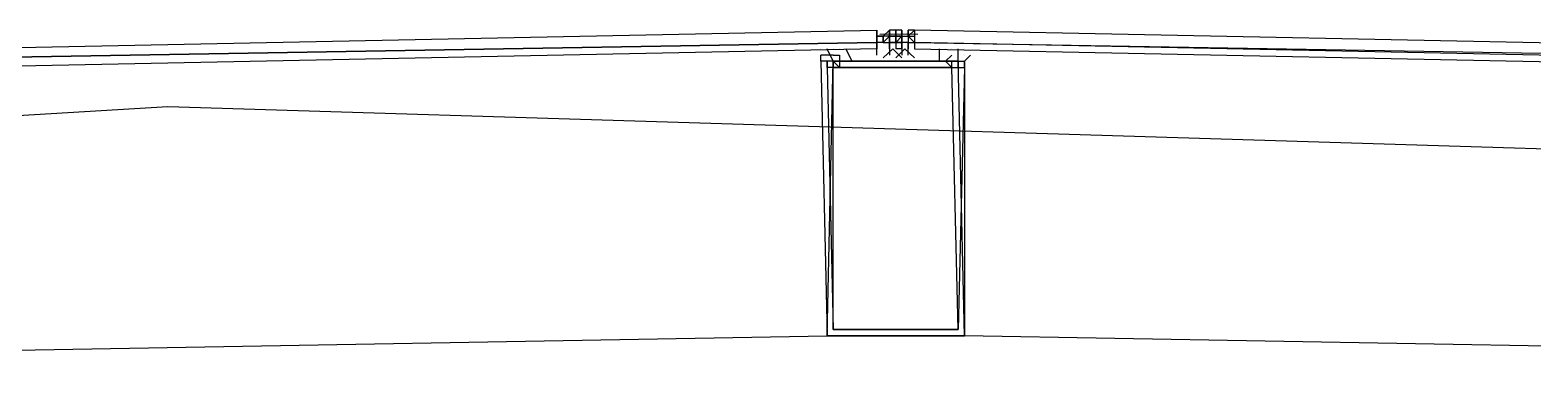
# Model space of a CAD drawing. Header units: feet. Extents: x -84 to 198, y -22 to 181.
# Drawn here: x 85.817 to 89.028, y 153.411 to 154.138 of the extents above; entities that cross this region are included whole.
import ezdxf

# ---------------------------------------------------------------- set-up
doc = ezdxf.new("R2010")
doc.units = ezdxf.units.FT
doc.layers.add('A-AREA-UNIDAD', color=30, linetype='CONTINUOUS')
doc.layers.add('A-LINEA', color=7, linetype='CONTINUOUS')

msp = doc.modelspace()

# ---------------------------------------------------------------- linework, layer by layer
at = {"layer": 'A-AREA-UNIDAD'}
msp.add_lwpolyline([(88.608, 142.2933), (88.608, 143.3422), (90.96, 153.4933), (95.36, 153.3333), (95.392, 153.6889), (86.112, 153.9733), (76.032, 153.3689)], dxfattribs=at)
at = {"layer": 'A-LINEA'}
for p, q in [((87.6267, 154.1378), (87.6267, 154.1378)), ((87.6267, 154.1378), (87.6267, 154.1378)), ((87.6267, 154.1378), (87.6267, 154.1378)), ((87.6267, 154.1378), (87.6267, 154.1378)), ((87.6267, 154.1244), (87.6267, 154.1378)), ((87.6267, 154.1244), (87.6267, 154.1378)), ((87.6267, 154.1378), (87.6267, 154.1244)), ((87.6267, 154.1378), (87.6267, 154.1378)), ((87.6267, 154.1378), (87.6267, 154.1378)), ((87.6267, 154.1378), (87.6267, 154.1378)), ((87.6267, 154.1378), (87.6267, 154.1378)), ((87.6267, 154.1244), (87.6267, 154.1244)), ((87.6267, 154.1244), (87.6267, 154.1244)), ((87.64, 154.1244), (87.6267, 154.1244)), ((87.6267, 154.1244), (87.6267, 154.1244)), ((87.64, 154.1244), (87.6267, 154.1244)), ((87.6267, 154.1244), (87.6267, 154.1244)), ((87.6267, 154.1244), (87.6267, 154.1244)), ((87.6267, 154.1244), (87.6267, 154.1244)), ((87.6267, 154.1244), (87.6267, 154.1244)), ((87.6267, 154.1244), (87.6267, 154.1244)), ((87.6267, 154.1244), (87.6267, 154.1244)), ((87.6267, 154.1244), (87.6267, 154.1244)), ((87.64, 154.1244), (87.6267, 154.1244)), ((87.6267, 154.1244), (87.6267, 154.1244)), ((87.6267, 154.1244), (87.6267, 154.1244)), ((87.6267, 154.1244), (87.6267, 154.1244)), ((87.6267, 154.1244), (87.64, 154.1244)), ((87.6325, 154.1289), (87.6905, 154.13)), ((87.64, 154.1378), (87.64, 154.1378)), ((87.64, 154.1378), (87.64, 154.1378)), ((87.64, 154.1378), (87.64, 154.1378)), ((87.64, 154.1378), (87.64, 154.1378)), ((87.64, 154.1244), (87.64, 154.1244)), ((87.64, 154.1111), (87.64, 154.1244)), ((87.64, 154.1244), (87.64, 154.1244)), ((87.64, 154.1244), (87.64, 154.1244)), ((87.64, 154.1244), (87.64, 154.1244)), ((87.64, 154.1244), (87.64, 154.1244)), ((87.64, 154.1244), (87.64, 154.1244)), ((87.64, 154.1244), (87.64, 154.1244)), ((87.64, 154.1244), (87.64, 154.1244)), ((87.64, 154.1244), (87.64, 154.1244)), ((87.6533, 154.1244), (87.64, 154.1244)), ((87.64, 154.1111), (87.64, 154.1244)), ((87.64, 154.1244), (87.64, 154.1244)), ((87.64, 154.1244), (87.64, 154.1244)), ((87.6533, 154.1244), (87.64, 154.1244)), ((87.64, 154.1111), (87.64, 154.1244)), ((87.64, 154.1244), (87.64, 154.1244)), ((87.64, 154.1111), (87.64, 154.1244)), ((87.64, 154.1244), (87.64, 154.1244)), ((87.64, 154.1244), (87.64, 154.1244)), ((87.64, 154.1244), (87.64, 154.1111)), ((87.64, 154.1244), (87.64, 154.1244)), ((87.64, 154.1244), (87.64, 154.1111)), ((87.6533, 154.1378), (87.6533, 154.1378)), ((87.6533, 154.1378), (87.6533, 154.1378)), ((87.6533, 154.1244), (87.6533, 154.1378)), ((87.6533, 154.1378), (87.6533, 154.1378)), ((87.6533, 154.1378), (87.6533, 154.1378)), ((87.6533, 154.1378), (87.6533, 154.1378)), ((87.6533, 154.1378), (87.6533, 154.1244)), ((87.6533, 154.1378), (87.6533, 154.1378)), ((87.6667, 154.1378), (87.6533, 154.1378)), ((87.6533, 154.1378), (87.6533, 154.1378)), ((87.6533, 154.1244), (87.6533, 154.1378)), ((87.6533, 154.1378), (87.6533, 154.1378)), ((87.6533, 154.1378), (87.6533, 154.1244)), ((87.6533, 154.1378), (87.6533, 154.1244)), ((87.6533, 154.1111), (87.6533, 154.1244)), ((87.6533, 154.1244), (87.6667, 154.1244)), ((87.6533, 154.1244), (87.6667, 154.1244)), ((87.6533, 154.1244), (87.6533, 154.1244)), ((87.6533, 154.1244), (87.6533, 154.1244)), ((87.6533, 154.1244), (87.6533, 154.1244)), ((87.6533, 154.1244), (87.6533, 154.1244)), ((87.6533, 154.1244), (87.6533, 154.1244)), ((87.6667, 154.1244), (87.6533, 154.1244)), ((87.6533, 154.1244), (87.6533, 154.1244)), ((87.6533, 154.1244), (87.6667, 154.1244)), ((87.6533, 154.1244), (87.6533, 154.1244)), ((87.6533, 154.1244), (87.6533, 154.1244)), ((87.6533, 154.1244), (87.6533, 154.1244)), ((87.6533, 154.1244), (87.6533, 154.1111)), ((87.6533, 154.1244), (87.6533, 154.1244)), ((87.6533, 154.1244), (87.6533, 154.1244)), ((87.6533, 154.1244), (87.6533, 154.1244)), ((87.6533, 154.1244), (87.6533, 154.1244)), ((87.6533, 154.1244), (87.6533, 154.1244)), ((87.6533, 154.1244), (87.6533, 154.1244)), ((87.6533, 154.1244), (87.6533, 154.1244)), ((87.6533, 154.1244), (87.6533, 154.1244)), ((87.6533, 154.1244), (87.6533, 154.1111)), ((87.6533, 154.1111), (87.6533, 154.1244)), ((87.6533, 154.1244), (87.6533, 154.1244)), ((87.6533, 154.1244), (87.6533, 154.1244)), ((87.6533, 154.1244), (87.6533, 154.1244)), ((87.6533, 154.1244), (87.6533, 154.1244)), ((87.6533, 154.1244), (87.6533, 154.1244)), ((87.6667, 154.1244), (87.6533, 154.1244)), ((87.6533, 154.1244), (87.6533, 154.1244)), ((87.6533, 154.1244), (87.6533, 154.1244)), ((87.6533, 154.1244), (87.6533, 154.1244)), ((87.6533, 154.1244), (87.6533, 154.1244)), ((87.6533, 154.1244), (87.6533, 154.1244)), ((87.6533, 154.1244), (87.6533, 154.1244)), ((87.6533, 154.1244), (87.6533, 154.1244)), ((87.6533, 154.1244), (87.6533, 154.1244)), ((87.6667, 154.1244), (87.6533, 154.1244)), ((87.6533, 154.1244), (87.6533, 154.1244)), ((87.6533, 154.1244), (87.6533, 154.1244)), ((87.6533, 154.1244), (87.6533, 154.1244)), ((87.6533, 154.1244), (87.6533, 154.1244)), ((87.6533, 154.1244), (87.6533, 154.1244)), ((87.6533, 154.1244), (87.6667, 154.1244)), ((87.6533, 154.1244), (87.6533, 154.1244)), ((87.6533, 154.1244), (87.6533, 154.1244)), ((87.6533, 154.1244), (87.6533, 154.1244)), ((87.6533, 154.1244), (87.6533, 154.1244)), ((87.6533, 154.1244), (87.6533, 154.1244)), ((87.6533, 154.1244), (87.6533, 154.1244)), ((87.6533, 154.1244), (87.6533, 154.1244)), ((87.6533, 154.1244), (87.6533, 154.1244)), ((87.6533, 154.1244), (87.6533, 154.1244)), ((87.6533, 154.1244), (87.6533, 154.1244)), ((87.6533, 154.1244), (87.6533, 154.1244)), ((87.6561, 154.13), (87.7141, 154.1289)), ((87.6667, 154.1244), (87.6667, 154.1378)), ((87.6667, 154.1378), (87.6667, 154.1378)), ((87.6667, 154.1378), (87.6667, 154.1244)), ((87.6667, 154.1378), (87.6667, 154.1244)), ((87.6667, 154.1378), (87.6667, 154.1378)), ((87.68, 154.1378), (87.6667, 154.1378)), ((87.6667, 154.1244), (87.6667, 154.1378)), ((87.6667, 154.1378), (87.6667, 154.1378)), ((87.6667, 154.1244), (87.6667, 154.1378)), ((87.6667, 154.1378), (87.6667, 154.1378)), ((87.6667, 154.1378), (87.6667, 154.1378)), ((87.6667, 154.1378), (87.6667, 154.1244)), ((87.6667, 154.1378), (87.6667, 154.1378)), ((87.6667, 154.1244), (87.6667, 154.1244)), ((87.6667, 154.1244), (87.6667, 154.1244)), ((87.6667, 154.1244), (87.6667, 154.1244)), ((87.6667, 154.1244), (87.68, 154.1244)), ((87.6667, 154.1244), (87.6667, 154.1244)), ((87.6667, 154.1244), (87.6667, 154.1244)), ((87.6667, 154.1244), (87.6667, 154.1244)), ((87.6667, 154.1244), (87.6667, 154.1244)), ((87.6667, 154.1244), (87.6667, 154.1244)), ((87.6667, 154.1244), (87.6667, 154.1244)), ((87.6667, 154.1244), (87.6667, 154.1244)), ((87.6667, 154.1244), (87.6667, 154.1244)), ((87.6667, 154.1244), (87.6667, 154.1244)), ((87.6667, 154.1244), (87.6667, 154.1244)), ((87.6667, 154.1244), (87.6667, 154.1244)), ((87.6667, 154.1244), (87.6667, 154.1244)), ((87.6667, 154.1244), (87.6667, 154.1244)), ((87.6667, 154.1244), (87.6667, 154.1244)), ((87.6667, 154.1244), (87.6667, 154.1244)), ((87.6667, 154.1244), (87.6667, 154.1244)), ((87.6667, 154.1244), (87.6667, 154.1244)), ((87.68, 154.1244), (87.6667, 154.1244)), ((87.68, 154.1244), (87.6667, 154.1244)), ((87.68, 154.1244), (87.6667, 154.1244)), ((87.68, 154.1244), (87.6667, 154.1244)), ((87.6667, 154.1244), (87.6667, 154.1244)), ((87.6667, 154.1244), (87.6667, 154.1244)), ((87.6667, 154.1244), (87.6667, 154.1244)), ((87.6667, 154.1244), (87.6667, 154.1244)), ((87.6667, 154.1244), (87.6667, 154.1244)), ((87.6667, 154.1244), (87.6667, 154.1244)), ((87.6667, 154.1244), (87.6667, 154.1244)), ((87.6667, 154.1244), (87.6667, 154.1244)), ((87.6667, 154.1244), (87.6667, 154.1244)), ((87.6667, 154.1244), (87.6667, 154.1244)), ((87.6667, 154.1244), (87.6667, 154.1244)), ((87.6667, 154.1244), (87.6667, 154.1244)), ((87.6667, 154.1244), (87.6667, 154.1244)), ((87.6667, 154.1244), (87.6667, 154.1244)), ((87.6667, 154.1244), (87.6667, 154.1244)), ((87.6667, 154.1244), (87.6667, 154.1244)), ((87.6667, 154.1244), (87.6667, 154.1244)), ((87.6667, 154.1244), (87.6667, 154.1244)), ((87.6667, 154.1244), (87.6667, 154.1244)), ((87.6667, 154.1244), (87.6667, 154.1244)), ((87.6667, 154.1244), (87.6667, 154.1244)), ((87.6667, 154.1244), (87.6667, 154.1244)), ((87.6667, 154.1244), (87.6667, 154.1244)), ((87.6667, 154.1244), (87.6667, 154.1244)), ((87.6667, 154.1244), (87.6667, 154.1244)), ((87.6667, 154.1244), (87.6667, 154.1244)), ((87.6667, 154.1244), (87.6667, 154.1244)), ((87.6667, 154.1244), (87.6667, 154.1244)), ((87.6667, 154.1111), (87.68, 154.1244)), ((87.68, 154.1378), (87.68, 154.1378)), ((87.68, 154.1244), (87.68, 154.1378)), ((87.68, 154.1378), (87.68, 154.1378)), ((87.68, 154.1378), (87.68, 154.1378)), ((87.68, 154.1378), (87.68, 154.1378)), ((87.68, 154.1378), (87.68, 154.1378)), ((87.68, 154.1111), (87.68, 154.1244)), ((87.68, 154.1244), (87.68, 154.1244)), ((87.68, 154.1244), (87.68, 154.1244)), ((87.68, 154.1244), (87.68, 154.1244)), ((87.68, 154.1244), (87.68, 154.1244)), ((87.68, 154.1244), (87.68, 154.1244)), ((87.68, 154.1244), (87.6933, 154.1244)), ((87.68, 154.1244), (87.68, 154.1244)), ((87.68, 154.1244), (87.68, 154.1111)), ((87.68, 154.1244), (87.68, 154.1244)), ((87.68, 154.1244), (87.68, 154.1244)), ((87.68, 154.1244), (87.6933, 154.1244)), ((87.68, 154.1244), (87.68, 154.1244)), ((87.68, 154.1244), (87.68, 154.1244)), ((87.68, 154.1244), (87.68, 154.1244)), ((87.68, 154.1244), (87.68, 154.1244)), ((87.68, 154.1244), (87.68, 154.1244)), ((87.68, 154.1244), (87.68, 154.1244)), ((87.68, 154.1244), (87.68, 154.1244)), ((87.68, 154.1244), (87.68, 154.1244)), ((87.68, 154.1244), (87.68, 154.1244)), ((87.68, 154.1244), (87.68, 154.1111)), ((87.68, 154.1244), (87.68, 154.1244)), ((87.68, 154.1244), (87.68, 154.1244)), ((87.68, 154.1244), (87.68, 154.1244)), ((87.68, 154.1244), (87.68, 154.1244)), ((87.68, 154.1244), (87.68, 154.1244)), ((87.68, 154.1244), (87.68, 154.1244)), ((87.68, 154.1244), (87.68, 154.1244)), ((87.68, 154.1244), (87.68, 154.1244)), ((87.68, 154.1244), (87.68, 154.1244)), ((87.68, 154.1244), (87.68, 154.1244)), ((87.68, 154.1244), (87.68, 154.1111)), ((87.6933, 154.1378), (87.6933, 154.1378)), ((87.6933, 154.1378), (87.6933, 154.1378)), ((87.6933, 154.1378), (87.6933, 154.1378)), ((87.6933, 154.1244), (87.6933, 154.1378)), ((87.6933, 154.1244), (87.6933, 154.1378)), ((87.6933, 154.1378), (87.6933, 154.1378)), ((87.6933, 154.1378), (87.6933, 154.1244)), ((87.6933, 154.1378), (87.6933, 154.1378)), ((87.6933, 154.1378), (87.6933, 154.1378)), ((87.7067, 154.1378), (87.6933, 154.1378)), ((87.7067, 154.1378), (87.6933, 154.1378)), ((87.6933, 154.1244), (87.6933, 154.1244)), ((87.6933, 154.1244), (87.6933, 154.1244)), ((87.6933, 154.1244), (87.6933, 154.1244)), ((87.6933, 154.1244), (87.7067, 154.1244)), ((87.6933, 154.1244), (87.6933, 154.1244)), ((87.6933, 154.1244), (87.6933, 154.1244)), ((87.6933, 154.1244), (87.6933, 154.1244)), ((87.6933, 154.1244), (87.6933, 154.1244)), ((87.6933, 154.1244), (87.6933, 154.1244)), ((87.6933, 154.1244), (87.6933, 154.1244)), ((87.6933, 154.1244), (87.6933, 154.1244)), ((87.6933, 154.1244), (87.6933, 154.1244)), ((87.6933, 154.1244), (87.6933, 154.1244)), ((87.6933, 154.1244), (87.7067, 154.1244)), ((87.6933, 154.1244), (87.6933, 154.1244)), ((87.6933, 154.1244), (87.6933, 154.1244)), ((87.6933, 154.1244), (87.7067, 154.1244)), ((87.6933, 154.1244), (87.6933, 154.1244)), ((87.6933, 154.1244), (87.6933, 154.1244)), ((87.6933, 154.1244), (87.6933, 154.1244)), ((87.6933, 154.1244), (87.6933, 154.1244)), ((87.6933, 154.1244), (87.6933, 154.1244)), ((87.6933, 154.1244), (87.7067, 154.1244)), ((87.6933, 154.1244), (87.6933, 154.1244)), ((87.6933, 154.1244), (87.6933, 154.1111)), ((87.6933, 154.1244), (87.6933, 154.1244)), ((87.6933, 154.1244), (87.6933, 154.1244)), ((87.6933, 154.1244), (87.6933, 154.1244)), ((87.6933, 154.1244), (87.6933, 154.1244)), ((87.7067, 154.1378), (87.7067, 154.1378)), ((87.7067, 154.1378), (87.7067, 154.1378)), ((87.7067, 154.1378), (87.7067, 154.1378)), ((87.5067, 154.0978), (87.5067, 154.0978)), ((87.52, 154.0844), (87.5067, 154.0844)), ((87.52, 154.0978), (87.52, 154.0978)), ((87.5333, 154.0844), (87.52, 154.0844)), ((87.5333, 154.0978), (87.5333, 154.0978)), ((87.6267, 154.1111), (87.6267, 154.1111)), ((87.6267, 154.1111), (87.6267, 154.1111)), ((87.6267, 154.1111), (87.6267, 154.1111)), ((87.6267, 154.0978), (87.6267, 154.1111)), ((87.6267, 154.1111), (87.6267, 154.1111)), ((87.6267, 154.1111), (87.6267, 154.1111)), ((87.6267, 154.1111), (87.6267, 154.1111)), ((87.6267, 154.1111), (87.6267, 154.1111)), ((87.6267, 154.1111), (87.6267, 154.0978)), ((87.6267, 154.1111), (87.6267, 154.0978)), ((87.6267, 154.1111), (87.6267, 154.1111)), ((87.6267, 154.1111), (87.6267, 154.1111)), ((87.6267, 154.0978), (87.6267, 154.0978)), ((87.6267, 154.0978), (87.6267, 154.0978)), ((87.6267, 154.0978), (87.6267, 154.0978)), ((87.6267, 154.0978), (87.6267, 154.0978)), ((87.6267, 154.0978), (87.6267, 154.0978)), ((87.6267, 154.0978), (87.6267, 154.0978)), ((87.6267, 154.0978), (87.6267, 154.0978)), ((87.6267, 154.0978), (87.6267, 154.0978)), ((87.6267, 154.0978), (87.6267, 154.0978)), ((87.6267, 154.0978), (87.6267, 154.0978)), ((87.6267, 154.0844), (87.6267, 154.0844)), ((87.64, 154.1111), (87.64, 154.1111)), ((87.64, 154.1111), (87.64, 154.1111)), ((87.64, 154.1111), (87.64, 154.1111)), ((87.64, 154.1111), (87.64, 154.1111)), ((87.64, 154.1111), (87.64, 154.1111)), ((87.64, 154.1111), (87.64, 154.1111)), ((87.64, 154.1111), (87.64, 154.1111)), ((87.64, 154.1111), (87.64, 154.1111)), ((87.64, 154.1111), (87.64, 154.1111)), ((87.64, 154.1111), (87.64, 154.1111)), ((87.64, 154.1111), (87.64, 154.1111)), ((87.64, 154.1111), (87.64, 154.1111)), ((87.64, 154.1111), (87.64, 154.1111)), ((87.64, 154.1111), (87.64, 154.1111)), ((87.64, 154.1111), (87.64, 154.1111)), ((87.64, 154.1111), (87.64, 154.1111)), ((87.64, 154.1111), (87.64, 154.1111)), ((87.64, 154.1111), (87.64, 154.1111)), ((87.64, 154.1111), (87.64, 154.1111)), ((87.64, 154.1111), (87.64, 154.1111)), ((87.64, 154.1111), (87.64, 154.1111)), ((87.64, 154.1111), (87.64, 154.1111)), ((87.64, 154.1111), (87.64, 154.1111)), ((87.64, 154.1111), (87.64, 154.1111)), ((87.64, 154.1111), (87.64, 154.1111)), ((87.6533, 154.1111), (87.6533, 154.1111)), ((87.6533, 154.1111), (87.6533, 154.1111)), ((87.6533, 154.1111), (87.6667, 154.1111)), ((87.6533, 154.1111), (87.6533, 154.1111)), ((87.6533, 154.1111), (87.6533, 154.1111)), ((87.6533, 154.1111), (87.6533, 154.1111)), ((87.6533, 154.1111), (87.6533, 154.1111)), ((87.6533, 154.1111), (87.6533, 154.1111)), ((87.6533, 154.0978), (87.6533, 154.1111)), ((87.6533, 154.0978), (87.6533, 154.1111)), ((87.6533, 154.1111), (87.6533, 154.1111)), ((87.6533, 154.1111), (87.6533, 154.1111)), ((87.6533, 154.1111), (87.6533, 154.1111)), ((87.6533, 154.1111), (87.6533, 154.1111)), ((87.6533, 154.1111), (87.6533, 154.1111)), ((87.6533, 154.1111), (87.6533, 154.1111)), ((87.6533, 154.1111), (87.6533, 154.1111)), ((87.6533, 154.1111), (87.6533, 154.1111)), ((87.6533, 154.1111), (87.6533, 154.1111)), ((87.6667, 154.1111), (87.6533, 154.1111)), ((87.6533, 154.1111), (87.6533, 154.1111)), ((87.6533, 154.1111), (87.6533, 154.1111)), ((87.6533, 154.1111), (87.6533, 154.1111)), ((87.6533, 154.1111), (87.6533, 154.1111)), ((87.6533, 154.1111), (87.6533, 154.1111)), ((87.6533, 154.1111), (87.6533, 154.1111)), ((87.6533, 154.1111), (87.6533, 154.1111)), ((87.6533, 154.1111), (87.6533, 154.1111)), ((87.6533, 154.1111), (87.6533, 154.1111)), ((87.6667, 154.1111), (87.6533, 154.1111)), ((87.6667, 154.1111), (87.6533, 154.1111)), ((87.6533, 154.1111), (87.6533, 154.1111)), ((87.6533, 154.1111), (87.6533, 154.1111)), ((87.6533, 154.1111), (87.6533, 154.1111)), ((87.6533, 154.1111), (87.6533, 154.1111)), ((87.6533, 154.1111), (87.6533, 154.1111)), ((87.6533, 154.1111), (87.6533, 154.1111)), ((87.6533, 154.1111), (87.6533, 154.1111)), ((87.6533, 154.1111), (87.6533, 154.1111)), ((87.6533, 154.1111), (87.6533, 154.1111)), ((87.6533, 154.1111), (87.6533, 154.1111)), ((87.6533, 154.0978), (87.6533, 154.0978)), ((87.6533, 154.0978), (87.6533, 154.0978)), ((87.6533, 154.0978), (87.6533, 154.0978)), ((87.6533, 154.0978), (87.6533, 154.0978)), ((87.6533, 154.0978), (87.6533, 154.0978)), ((87.6533, 154.0978), (87.6533, 154.0978)), ((87.6533, 154.0978), (87.6533, 154.0978)), ((87.6533, 154.0978), (87.6533, 154.0978)), ((87.6533, 154.0978), (87.6533, 154.0978)), ((87.6533, 154.0978), (87.6533, 154.0978)), ((87.6667, 154.1111), (87.6667, 154.1111)), ((87.6667, 154.1111), (87.6667, 154.1111)), ((87.6667, 154.1111), (87.6667, 154.1111)), ((87.6667, 154.1111), (87.6667, 154.1111)), ((87.6667, 154.1111), (87.6667, 154.1111)), ((87.6667, 154.1111), (87.6667, 154.1111)), ((87.6667, 154.1111), (87.6667, 154.1111)), ((87.6667, 154.1111), (87.6667, 154.1111)), ((87.6667, 154.1111), (87.6667, 154.1111)), ((87.6667, 154.1111), (87.6667, 154.1111)), ((87.6667, 154.1111), (87.6667, 154.1111)), ((87.6667, 154.1111), (87.6667, 154.1111)), ((87.6667, 154.1111), (87.6667, 154.1111)), ((87.6667, 154.1111), (87.6667, 154.1111)), ((87.6667, 154.1111), (87.6667, 154.1111)), ((87.6667, 154.1111), (87.6667, 154.1111)), ((87.6667, 154.1111), (87.6667, 154.1111)), ((87.6667, 154.1111), (87.6667, 154.1111)), ((87.6667, 154.1111), (87.6667, 154.1111)), ((87.68, 154.1111), (87.6667, 154.1111)), ((87.68, 154.1111), (87.6667, 154.1111)), ((87.6667, 154.1111), (87.6667, 154.1111)), ((87.6667, 154.1111), (87.6667, 154.1111)), ((87.68, 154.1111), (87.6667, 154.1111)), ((87.6667, 154.1111), (87.6667, 154.1111)), ((87.6667, 154.1111), (87.6667, 154.1111)), ((87.6667, 154.1111), (87.6667, 154.1111)), ((87.6667, 154.1111), (87.6667, 154.1111)), ((87.6667, 154.1111), (87.6667, 154.1111)), ((87.6667, 154.1111), (87.6667, 154.0978)), ((87.6667, 154.1111), (87.6667, 154.1111)), ((87.6667, 154.1111), (87.6667, 154.1111)), ((87.6667, 154.1111), (87.6667, 154.1111)), ((87.6667, 154.1111), (87.6667, 154.1111)), ((87.6667, 154.1111), (87.6667, 154.1111)), ((87.6667, 154.1111), (87.6667, 154.1111)), ((87.6667, 154.1111), (87.6667, 154.1111)), ((87.6667, 154.1111), (87.6667, 154.1111)), ((87.6667, 154.1111), (87.6667, 154.1111)), ((87.6667, 154.1111), (87.6667, 154.1111)), ((87.6667, 154.1111), (87.6667, 154.1111)), ((87.6667, 154.1111), (87.6667, 154.1111)), ((87.6667, 154.1111), (87.6667, 154.1111)), ((87.6667, 154.1111), (87.68, 154.1111)), ((87.68, 154.0978), (87.6667, 154.0978)), ((87.68, 154.0978), (87.6667, 154.0978)), ((87.6667, 154.0978), (87.6667, 154.0978)), ((87.6667, 154.0978), (87.6667, 154.0978)), ((87.68, 154.1111), (87.68, 154.1111)), ((87.68, 154.1111), (87.68, 154.1111)), ((87.68, 154.1111), (87.68, 154.1111)), ((87.68, 154.1111), (87.68, 154.1111)), ((87.68, 154.1111), (87.68, 154.1111)), ((87.68, 154.1111), (87.68, 154.1111)), ((87.6933, 154.1111), (87.68, 154.1111)), ((87.68, 154.1111), (87.68, 154.1111)), ((87.6933, 154.1111), (87.68, 154.1111)), ((87.68, 154.1111), (87.68, 154.1111)), ((87.68, 154.1111), (87.68, 154.1111)), ((87.68, 154.1111), (87.68, 154.1111)), ((87.68, 154.1111), (87.68, 154.1111)), ((87.68, 154.1111), (87.68, 154.1111)), ((87.68, 154.1111), (87.68, 154.1111)), ((87.68, 154.1111), (87.68, 154.1111)), ((87.68, 154.1111), (87.68, 154.1111)), ((87.68, 154.1111), (87.68, 154.1111)), ((87.68, 154.0978), (87.68, 154.1111)), ((87.68, 154.1111), (87.68, 154.1111)), ((87.68, 154.1111), (87.68, 154.1111)), ((87.68, 154.1111), (87.68, 154.1111)), ((87.68, 154.1111), (87.68, 154.1111)), ((87.68, 154.1111), (87.68, 154.1111)), ((87.68, 154.1111), (87.68, 154.1111)), ((87.68, 154.1111), (87.68, 154.1111)), ((87.68, 154.1111), (87.68, 154.1111)), ((87.68, 154.0978), (87.68, 154.0978)), ((87.68, 154.0978), (87.68, 154.0978)), ((87.68, 154.0978), (87.68, 154.0978)), ((87.68, 154.0978), (87.68, 154.0978)), ((87.68, 154.0978), (87.68, 154.0978)), ((87.68, 154.0978), (87.68, 154.0978)), ((87.68, 154.0978), (87.68, 154.0978)), ((87.68, 154.0978), (87.68, 154.0978)), ((87.68, 154.0978), (87.68, 154.0978)), ((87.6933, 154.1111), (87.6933, 154.1111)), ((87.6933, 154.1111), (87.6933, 154.1111)), ((87.6933, 154.1111), (87.6933, 154.1111)), ((87.6933, 154.1111), (87.7067, 154.1111)), ((87.6933, 154.1111), (87.6933, 154.1111)), ((87.6933, 154.1111), (87.6933, 154.1111)), ((87.6933, 154.1111), (87.6933, 154.1111)), ((87.6933, 154.1111), (87.6933, 154.1111)), ((87.6933, 154.1111), (87.6933, 154.1111)), ((87.6933, 154.1111), (87.6933, 154.1111)), ((87.6933, 154.1111), (87.6933, 154.1111)), ((87.6933, 154.1111), (87.6933, 154.1111)), ((87.6933, 154.1111), (87.6933, 154.0978)), ((87.6933, 154.1111), (87.6933, 154.0978)), ((87.6933, 154.1111), (87.6933, 154.1111)), ((87.6933, 154.1111), (87.6933, 154.1111)), ((87.6933, 154.1111), (87.6933, 154.1111)), ((87.6933, 154.1111), (87.6933, 154.1111)), ((87.6933, 154.1111), (87.6933, 154.1111)), ((87.6933, 154.1111), (87.6933, 154.1111)), ((87.6933, 154.1111), (87.6933, 154.1111)), ((87.6933, 154.1111), (87.6933, 154.1111)), ((87.6933, 154.0978), (87.6933, 154.0978)), ((87.6933, 154.0978), (87.6933, 154.0978)), ((87.6933, 154.0978), (87.6933, 154.0978)), ((87.6933, 154.0978), (87.6933, 154.0978)), ((87.6933, 154.0978), (87.6933, 154.0978)), ((87.6933, 154.0978), (87.6933, 154.0978)), ((87.6933, 154.0978), (87.6933, 154.0978)), ((87.6933, 154.0978), (87.6933, 154.0978)), ((87.6933, 154.0978), (87.6933, 154.0978)), ((87.6933, 154.0978), (87.6933, 154.0978)), ((87.6933, 154.0844), (87.6933, 154.0844)), ((87.7067, 154.1111), (87.7067, 154.1111)), ((87.7067, 154.1111), (87.7067, 154.1111)), ((87.7733, 154.0978), (87.7733, 154.0978)), ((87.7733, 154.0978), (87.7733, 154.0978)), ((87.7867, 154.0978), (87.7867, 154.0978)), ((87.8, 154.0978), (87.8, 154.0978)), ((87.8, 154.0844), (87.8, 154.0844)), ((87.8133, 154.0978), (87.8133, 154.0978)), ((87.8133, 154.0844), (87.8133, 154.0844)), ((87.7733, 154.0711), (87.7733, 154.0711)), ((87.7867, 154.0711), (87.7867, 154.0711)), ((87.7867, 154.0711), (87.7867, 154.0711)), ((83.8133, 153.4178), (87.52, 153.4844)), ((91.52, 153.4178), (87.8133, 153.4844))]:
    msp.add_line(p, q, dxfattribs=at)
for points in [[(83.68, 154.0578), (87.6267, 154.1378), (87.6267, 154.1111), (83.68, 154.0444), (83.68, 154.0578)], [(87.6267, 154.1244), (87.6267, 154.1244), (87.64, 154.1244), (87.6533, 154.1378)], [(87.6267, 154.0844), (87.6267, 154.0978), (87.6267, 154.1111), (87.6267, 154.1244), (87.6267, 154.1378)], [(87.6267, 154.1244), (87.64, 154.1244), (87.64, 154.1244), (87.64, 154.1111), (87.6267, 154.1111), (87.6267, 154.1111)], [(87.6533, 154.1378), (87.6533, 154.1244), (87.64, 154.1111), (87.6533, 154.1111), (87.6533, 154.0978), (87.6533, 154.0844)], [(87.6667, 154.1244), (87.6533, 154.1244), (87.6533, 154.1378)], [(87.68, 154.1378), (87.6667, 154.1378), (87.6667, 154.1244)], [(87.6667, 154.1244), (87.6667, 154.1111), (87.6667, 154.1244)], [(87.6667, 154.1244), (87.6667, 154.1111), (87.6667, 154.1244)], [(87.68, 154.1378), (87.68, 154.1244), (87.68, 154.1111)], [(87.68, 154.1378), (87.68, 154.1244), (87.68, 154.1111), (87.68, 154.0978), (87.68, 154.0844)], [(87.68, 154.1111), (87.68, 154.1244), (87.6933, 154.1244)], [(87.6933, 154.0844), (87.6933, 154.0978), (87.6933, 154.1111), (87.7067, 154.1111), (87.6933, 154.1244), (87.7067, 154.1378)], [(91.64, 154.0578), (87.7067, 154.1378), (87.7067, 154.1111), (91.64, 154.0444), (91.6533, 154.0444), (91.6533, 154.0578), (91.64, 154.0578)], [(83.68, 154.0311), (83.68, 154.0444), (87.6267, 154.1111), (87.6267, 154.0978), (83.68, 154.0178), (83.68, 154.0311)], [(87.5333, 154.0844), (87.5467, 154.0844), (87.5467, 154.0844), (87.5467, 154.0711), (87.5467, 154.0711), (87.5333, 154.0711), (87.5333, 154.0711), (87.5333, 154.0578), (87.5333, 154.0578), (87.5333, 154.0578), (87.52, 154.0578), (87.52, 154.0578), (87.52, 154.0578), (87.52, 154.0578), (87.52, 154.0578), (87.52, 154.0711), (87.52, 154.0711), (87.5067, 154.0711), (87.5067, 154.0711), (87.5067, 154.0844), (87.5067, 154.0844)], [(87.5467, 154.0578), (87.5333, 154.0711), (87.5333, 154.0711), (87.5333, 154.0711), (87.5333, 154.0711), (87.5333, 154.0711), (87.5333, 154.0711), (87.5333, 154.0711), (87.52, 154.0978), (87.52, 154.0978)], [(87.5333, 154.0978), (87.5333, 154.0978), (87.5333, 154.0978)], [(87.5467, 154.0978), (87.5467, 154.0978), (87.5467, 154.0978)], [(87.56, 154.0978), (87.56, 154.0978), (87.56, 154.0978), (87.56, 154.0978), (87.5733, 154.0711), (87.5733, 154.0711), (87.5467, 154.0711), (87.5467, 154.0711), (87.5467, 154.0711), (87.5467, 154.0711), (87.5467, 154.0711), (87.5467, 154.0711), (87.5467, 154.0578)], [(87.68, 154.0782), (87.6602, 154.0978), (87.64, 154.0786)], [(87.7066, 154.0786), (87.6865, 154.0978), (87.6667, 154.0782)], [(87.6933, 154.0978), (87.6933, 154.1111), (87.7067, 154.1111)], [(87.6933, 154.1111), (87.6933, 154.1111), (87.7067, 154.1111)], [(91.6533, 154.0311), (91.64, 154.0311), (87.7067, 154.1111), (87.7067, 154.0978), (91.64, 154.0178), (91.6533, 154.0178), (91.6533, 154.0311)], [(87.7867, 154.0578), (87.7733, 154.0711), (87.7733, 154.0711), (87.7733, 154.0711), (87.7733, 154.0711), (87.7733, 154.0711), (87.76, 154.0711), (87.76, 154.0711), (87.76, 154.0978), (87.76, 154.0978), (87.76, 154.0978)], [(87.7867, 154.0844), (87.7867, 154.0844), (87.7867, 154.0844), (87.7733, 154.0711), (87.7733, 154.0711), (87.8, 154.0711), (87.8, 154.0711), (87.8, 154.0578), (87.8, 154.0578), (87.8, 154.0578), (87.8, 154.0578), (87.8, 154.0578), (87.8133, 154.0578), (87.8133, 154.0578), (87.8133, 154.0578), (87.8133, 154.0711), (87.8133, 154.0711), (87.8133, 154.0711), (87.8133, 154.0711), (87.8267, 154.0844), (87.8267, 154.0844)], [(87.7867, 154.0978), (87.7867, 154.0978), (87.7867, 154.0978)], [(87.7867, 154.0578), (87.7867, 154.0711), (87.7867, 154.0711), (87.7867, 154.0711), (87.7867, 154.0711), (87.7867, 154.0711), (87.8, 154.0711), (87.8, 154.0711), (87.8, 154.0978), (87.8, 154.0978), (87.8, 154.0978)], [(87.52, 153.4844), (87.8133, 153.4844), (87.8, 154.0711), (87.5067, 154.0711), (87.52, 153.4844)], [(87.8133, 153.4844), (87.52, 153.4844), (87.5333, 154.0711), (87.8133, 154.0711), (87.8133, 153.4844)], [(87.5333, 153.4978), (87.8, 153.4978), (87.7867, 154.0578), (87.52, 154.0578), (87.5333, 153.4978)], [(87.8, 153.4978), (87.5333, 153.4978), (87.5333, 154.0578), (87.8133, 154.0578), (87.8, 153.4978)], [(87.7867, 154.0711), (87.7867, 154.0711), (87.7867, 154.0711)]]:
    msp.add_lwpolyline(points, dxfattribs=at)
for points in [[(87.52, 154.0711), (87.52, 154.0711), (87.52, 154.0578), (87.52, 154.0578)], [(87.5467, 154.0711), (87.5467, 154.0711), (87.5467, 154.0711), (87.5467, 154.0711)], [(87.8, 154.0711), (87.8, 154.0711), (87.8, 154.0578), (87.8, 154.0578)]]:
    msp.add_lwpolyline(points, close=True, dxfattribs=at)

doc.saveas('drawing.dxf')
